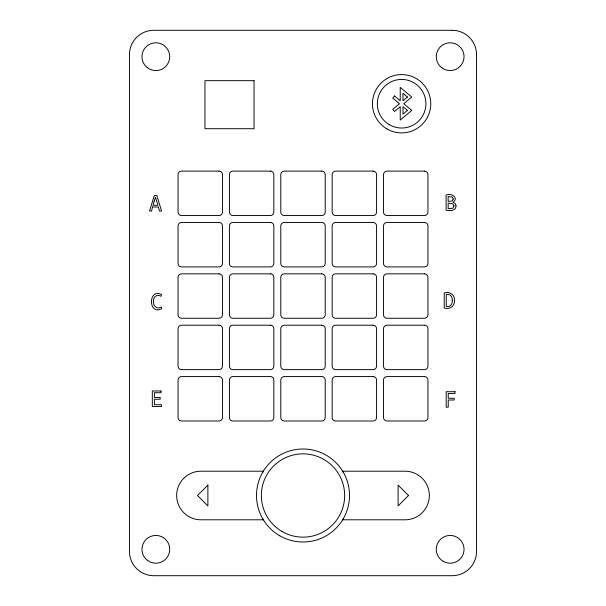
<?xml version="1.0" encoding="UTF-8"?>
<svg xmlns="http://www.w3.org/2000/svg" width="606" height="606" viewBox="0 0 606 606"><rect width="100%" height="100%" fill="white"/><g stroke="black" fill="none" stroke-linecap="round" stroke-linejoin="round"><path stroke-width="0.91" d="M262.724 472.248L263.421 471.203L200.942 471.203A24.293 24.293 0 0 0 176.649 495.496A24.293 24.293 0 0 0 200.942 519.797L263.421 519.797L262.724 518.751M343.276 518.751L342.579 519.797L405.058 519.797A24.293 24.293 0 0 0 429.351 495.496A24.293 24.293 0 0 0 405.058 471.203L342.579 471.203L343.276 472.248M452.288 300.478C452.803 303.977 449.993 307.537 446.281 306.515L446.281 294.44C449.947 293.486 452.841 296.963 452.288 300.478M153.538 300.22C152.204 304.757 156.537 310.151 161.173 306.992L161.719 308.696C148.008 315.809 148.122 287.532 161.597 294.569L160.999 296.273C157.81 293.796 153.485 296.41 153.538 300.22M454.394 300.478C455.197 306.174 449.273 309.893 444.221 307.992L444.221 292.963C449.281 291.062 455.174 294.796 454.394 300.478M456.045 205.888C456.121 211.002 449.743 211.009 446.099 210.168L446.099 195.147C450.917 192.481 459.363 197.889 453.038 202.154L455.182 203.449L456.045 205.888M453.992 205.911L452.765 208.229L448.152 208.722L448.152 203.184L452.849 203.775L453.992 205.911M453.265 199.003L452.159 200.957L448.152 201.48L448.152 196.594L452.265 197.071L453.265 199.003M152.5 206.979L151.598 211.032L149.5 211.032L154.31 195.533L156.863 195.533L161.567 211.032L159.393 211.032L158.461 206.979L152.5 206.979M154.257 200.987L152.977 205.275L157.992 205.275L155.507 197.336L154.257 200.987M394.529 95.975L392.741 98.104L399.452 103.732L392.741 109.36L394.529 111.489L400.225 106.709L400.225 120.094L411.747 110.421L403.77 103.732L411.747 97.036L400.225 87.37L400.225 100.755L394.529 95.975M207.888 485.088L197.473 495.496L207.888 505.912L207.888 485.088M408.527 495.496L398.112 505.912L398.112 485.088L408.527 495.496M407.429 97.036L402.998 100.755L402.998 93.324L407.429 97.036M407.429 110.421L402.998 114.14L402.998 106.709L407.429 110.421M452.243 30.3L153.757 30.3A24.293 24.293 0 0 0 129.464 54.593L129.464 551.407A24.293 24.293 0 0 0 153.757 575.7L452.243 575.7A24.293 24.293 0 0 0 476.536 551.407L476.536 54.593A24.293 24.293 0 0 0 452.243 30.3M254.05 80.681L204.972 80.681L204.972 128.714L254.05 128.714L254.05 80.681M219.008 171.112L181.527 171.112A3.469 3.469 0 0 0 178.05 174.581L178.05 212.07A3.469 3.469 0 0 0 181.527 215.539L219.008 215.539A3.469 3.469 0 0 0 222.478 212.07L222.478 174.581A3.469 3.469 0 0 0 219.008 171.112M270.374 171.112L232.893 171.112A3.469 3.469 0 0 0 229.424 174.581L229.424 212.07A3.469 3.469 0 0 0 232.893 215.539L270.374 215.539A3.469 3.469 0 0 0 273.844 212.07L273.844 174.581A3.469 3.469 0 0 0 270.374 171.112M321.741 171.112L284.259 171.112A3.469 3.469 0 0 0 280.79 174.581L280.79 212.07A3.469 3.469 0 0 0 284.259 215.539L321.741 215.539A3.469 3.469 0 0 0 325.21 212.07L325.21 174.581A3.469 3.469 0 0 0 321.741 171.112M373.107 171.112L335.626 171.112A3.469 3.469 0 0 0 332.156 174.581L332.156 212.07A3.469 3.469 0 0 0 335.626 215.539L373.107 215.539A3.469 3.469 0 0 0 376.576 212.07L376.576 174.581A3.469 3.469 0 0 0 373.107 171.112M424.473 171.112L386.992 171.112A3.469 3.469 0 0 0 383.522 174.581L383.522 212.07A3.469 3.469 0 0 0 386.992 215.539L424.473 215.539A3.469 3.469 0 0 0 427.95 212.07L427.95 174.581A3.469 3.469 0 0 0 424.473 171.112M219.008 222.478L181.527 222.478A3.469 3.469 0 0 0 178.05 225.947L178.05 263.436A3.469 3.469 0 0 0 181.527 266.905L219.008 266.905A3.469 3.469 0 0 0 222.478 263.436L222.478 225.947A3.469 3.469 0 0 0 219.008 222.478M270.374 222.478L232.893 222.478A3.469 3.469 0 0 0 229.424 225.947L229.424 263.436A3.469 3.469 0 0 0 232.893 266.905L270.374 266.905A3.469 3.469 0 0 0 273.844 263.436L273.844 225.947A3.469 3.469 0 0 0 270.374 222.478M321.741 222.478L284.259 222.478A3.469 3.469 0 0 0 280.79 225.947L280.79 263.436A3.469 3.469 0 0 0 284.259 266.905L321.741 266.905A3.469 3.469 0 0 0 325.21 263.436L325.21 225.947A3.469 3.469 0 0 0 321.741 222.478M373.107 222.478L335.626 222.478A3.469 3.469 0 0 0 332.156 225.947L332.156 263.436A3.469 3.469 0 0 0 335.626 266.905L373.107 266.905A3.469 3.469 0 0 0 376.576 263.436L376.576 225.947A3.469 3.469 0 0 0 373.107 222.478M424.473 222.478L386.992 222.478A3.469 3.469 0 0 0 383.522 225.947L383.522 263.436A3.469 3.469 0 0 0 386.992 266.905L424.473 266.905A3.469 3.469 0 0 0 427.95 263.436L427.95 225.947A3.469 3.469 0 0 0 424.473 222.478M219.008 273.844L181.527 273.844A3.469 3.469 0 0 0 178.05 277.313L178.05 314.802A3.469 3.469 0 0 0 181.527 318.271L219.008 318.271A3.469 3.469 0 0 0 222.478 314.802L222.478 277.313A3.469 3.469 0 0 0 219.008 273.844M270.374 273.844L232.893 273.844A3.469 3.469 0 0 0 229.424 277.313L229.424 314.802A3.469 3.469 0 0 0 232.893 318.271L270.374 318.271A3.469 3.469 0 0 0 273.844 314.802L273.844 277.313A3.469 3.469 0 0 0 270.374 273.844M321.741 273.844L284.259 273.844A3.469 3.469 0 0 0 280.79 277.313L280.79 314.802A3.469 3.469 0 0 0 284.259 318.271L321.741 318.271A3.469 3.469 0 0 0 325.21 314.802L325.21 277.313A3.469 3.469 0 0 0 321.741 273.844M373.107 273.844L335.626 273.844A3.469 3.469 0 0 0 332.156 277.313L332.156 314.802A3.469 3.469 0 0 0 335.626 318.271L373.107 318.271A3.469 3.469 0 0 0 376.576 314.802L376.576 277.313A3.469 3.469 0 0 0 373.107 273.844M424.473 273.844L386.992 273.844A3.469 3.469 0 0 0 383.522 277.313L383.522 314.802A3.469 3.469 0 0 0 386.992 318.271L424.473 318.271A3.469 3.469 0 0 0 427.95 314.802L427.95 277.313A3.469 3.469 0 0 0 424.473 273.844M219.008 325.21L181.527 325.21A3.469 3.469 0 0 0 178.05 328.687L178.05 366.168A3.469 3.469 0 0 0 181.527 369.637L219.008 369.637A3.469 3.469 0 0 0 222.478 366.168L222.478 328.687A3.469 3.469 0 0 0 219.008 325.21M270.374 325.21L232.893 325.21A3.469 3.469 0 0 0 229.424 328.687L229.424 366.168A3.469 3.469 0 0 0 232.893 369.637L270.374 369.637A3.469 3.469 0 0 0 273.844 366.168L273.844 328.687A3.469 3.469 0 0 0 270.374 325.21M321.741 325.21L284.259 325.21A3.469 3.469 0 0 0 280.79 328.687L280.79 366.168A3.469 3.469 0 0 0 284.259 369.637L321.741 369.637A3.469 3.469 0 0 0 325.21 366.168L325.21 328.687A3.469 3.469 0 0 0 321.741 325.21M373.107 325.21L335.626 325.21A3.469 3.469 0 0 0 332.156 328.687L332.156 366.168A3.469 3.469 0 0 0 335.626 369.637L373.107 369.637A3.469 3.469 0 0 0 376.576 366.168L376.576 328.687A3.469 3.469 0 0 0 373.107 325.21M424.473 325.21L386.992 325.21A3.469 3.469 0 0 0 383.522 328.687L383.522 366.168A3.469 3.469 0 0 0 386.992 369.637L424.473 369.637A3.469 3.469 0 0 0 427.95 366.168L427.95 328.687A3.469 3.469 0 0 0 424.473 325.21M219.008 376.576L181.527 376.576A3.469 3.469 0 0 0 178.05 380.053L178.05 417.534A3.469 3.469 0 0 0 181.527 421.003L219.008 421.003A3.469 3.469 0 0 0 222.478 417.534L222.478 380.053A3.469 3.469 0 0 0 219.008 376.576M270.374 376.576L232.893 376.576A3.469 3.469 0 0 0 229.424 380.053L229.424 417.534A3.469 3.469 0 0 0 232.893 421.003L270.374 421.003A3.469 3.469 0 0 0 273.844 417.534L273.844 380.053A3.469 3.469 0 0 0 270.374 376.576M321.741 376.576L284.259 376.576A3.469 3.469 0 0 0 280.79 380.053L280.79 417.534A3.469 3.469 0 0 0 284.259 421.003L321.741 421.003A3.469 3.469 0 0 0 325.21 417.534L325.21 380.053A3.469 3.469 0 0 0 321.741 376.576M373.107 376.576L335.626 376.576A3.469 3.469 0 0 0 332.156 380.053L332.156 417.534A3.469 3.469 0 0 0 335.626 421.003L373.107 421.003A3.469 3.469 0 0 0 376.576 417.534L376.576 380.053A3.469 3.469 0 0 0 373.107 376.576M424.473 376.576L386.992 376.576A3.469 3.469 0 0 0 383.522 380.053L383.522 417.534A3.469 3.469 0 0 0 386.992 421.003L424.473 421.003A3.469 3.469 0 0 0 427.95 417.534L427.95 380.053A3.469 3.469 0 0 0 424.473 376.576M161.007 390.976L152.318 390.976L152.318 406.474L161.56 406.474L161.56 404.725L154.371 404.725L154.371 399.24L160.181 399.24L160.181 397.483L154.371 397.483L154.371 392.726L161.007 392.726L161.007 390.976M454.977 391.696L446.183 391.696L446.183 407.194L448.235 407.194L448.235 400.005L454.174 400.005L454.174 398.278L448.235 398.278L448.235 393.445L454.977 393.445L454.977 391.696M443.221 561.345A13.885 13.885 0 0 0 464.044 549.324A13.885 13.885 0 0 0 443.221 537.302A13.885 13.885 0 0 0 443.221 561.345M147.387 560.338A13.885 13.885 0 0 0 169.604 551.134A13.885 13.885 0 0 0 150.53 536.499A13.885 13.885 0 0 0 147.387 560.338M147.387 67.69A13.885 13.885 0 0 0 169.604 58.487A13.885 13.885 0 0 0 150.53 43.852A13.885 13.885 0 0 0 147.387 67.69M441.706 67.69A13.885 13.885 0 0 0 463.923 58.487A13.885 13.885 0 0 0 444.849 43.852A13.885 13.885 0 0 0 441.706 67.69M279.745 535.772A46.51 46.51 0 0 0 349.51 495.496A46.51 46.51 0 0 0 279.745 455.22A46.51 46.51 0 0 0 279.745 535.772M282.176 531.568A41.647 41.647 0 0 0 344.647 495.496A41.647 41.647 0 0 0 282.176 459.431A41.647 41.647 0 0 0 282.176 531.568M389.461 124.768A24.293 24.293 0 0 0 425.904 103.732A24.293 24.293 0 0 0 389.461 82.689A24.293 24.293 0 0 0 389.461 124.768M387.037 128.98A29.156 29.156 0 0 0 430.768 103.732A29.156 29.156 0 0 0 387.037 78.485A29.156 29.156 0 0 0 387.037 128.98"/></g></svg>
